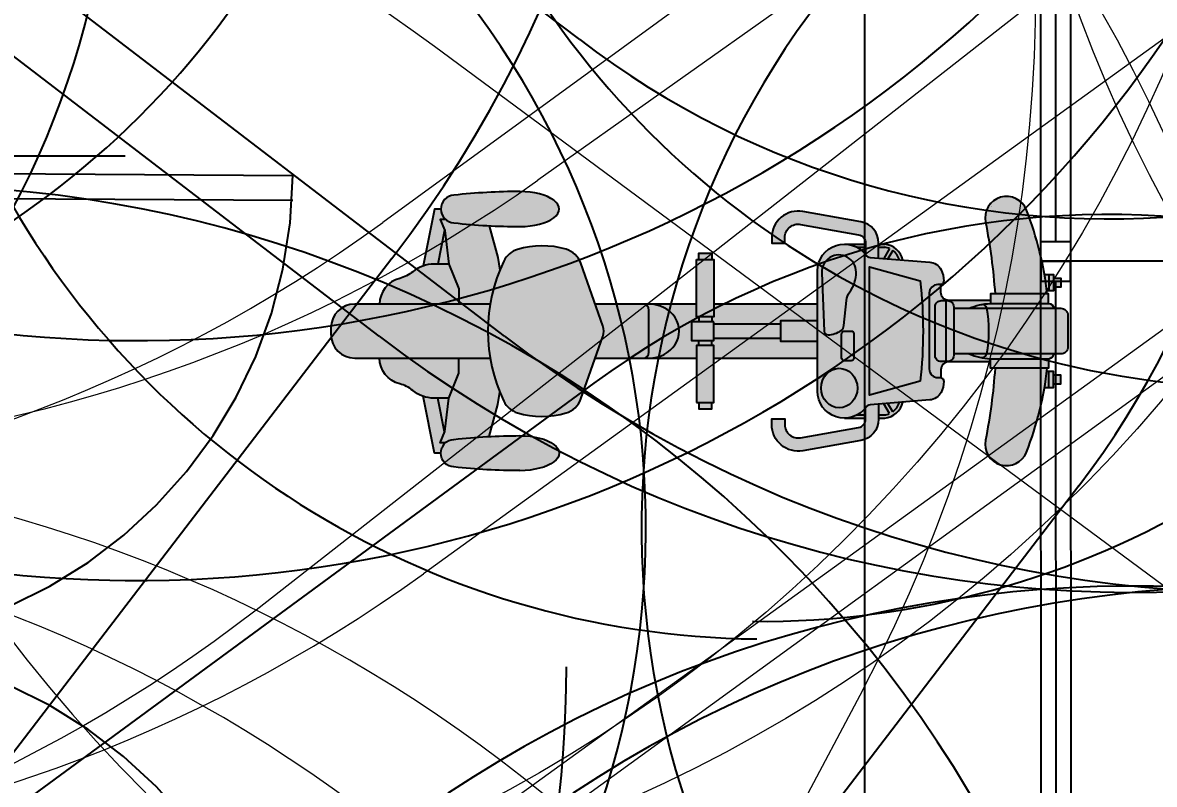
# Model space of a CAD drawing. Header units: metres. Extents: x -305 to 25519, y -357 to 67939.
# Drawn here: x 90.484 to 92.764, y 45.237 to 46.772 of the extents above; entities that cross this region are included whole.
import ezdxf

# ---------------------------------------------------------------- set-up
doc = ezdxf.new("R2010")
doc.units = ezdxf.units.M
doc.linetypes.add('CACHE', pattern=[9.525, 6.35, -3.175])
doc.linetypes.add('PROJECTION', pattern=[0.3, 0.12, -0.18])
for name, color, linetype in [('010_mur', 2, 'Continuous'), ('020_cloi', 5, 'Continuous'), ('030_menuiserie', 1, 'Continuous'), ('040_meubles', 124, 'Continuous'), ('050_sols', 66, 'Continuous'), ('070_trait-fin', 4, 'Continuous'), ('075_cotation', 10, 'Continuous'), ('078_textes-2', 160, 'Continuous'), ('097_traits-fins-005', 4, 'Continuous')]:
    doc.layers.add(name, color=color, linetype=linetype)
doc.layers.add('020_cloisons', color=5, linetype='Continuous', lineweight=5)
doc.styles.add('ARIAL', font='arial.ttf')
doc.styles.add('arial40', font='arial.ttf', dxfattribs={"height": 40})
doc.styles.get("Standard").update_dxf_attribs({"font": 'arial.ttf'})
doc.dimstyles.get("Standard").update_dxf_attribs({"dimtxt": 10, "dimasz": 8, "dimexe": 50, "dimexo": 20, "dimgap": 4, "dimtad": 1, "dimdec": 0, "dimrnd": 0.5, "dimzin": 9, "dimtxsty": 'Standard', "dimblk": 'ARCHTICK', "dimcen": 0, "dimse1": 1, "dimse2": 1, "dimclrd": 4, "dimclre": 4, "dimclrt": 4, "dimazin": 3, "dimtfac": 1, "dimtdec": 0, "dimtmove": 2, "dimatfit": 3, "dimldrblk": 'NONE', "dimlwd": -1})

# ---------------------------------------------------------------- blocks, each defined once
blk = doc.blocks.new('*U1201')
at = {"linetype": 'PROJECTION', "ltscale": 0.75}
blk.add_arc((0.035225, -0.072694), 0.648269, 271.69986, 0.045055, dxfattribs=at)
blk = doc.blocks.new('Murs porteurs selon geometre projet')
at = {"layer": '010_mur'}
h = blk.add_hatch(dxfattribs=at)
h.set_pattern_fill('ANSI31', color=4, scale=0.02, angle=0.2149)
h.set_pattern_definition([(45.21487, (-119.37397, -44.8247), (-0.045069355, 0.044732575), [])])
edge = h.paths.add_edge_path()
edge.add_line((-24.439, 7.9269), (-24.0443, 7.9262))
edge.add_line((-24.0443, 7.9262), (-24.0324, 8.873))
edge.add_line((-24.0324, 8.873), (-23.5232, 8.915))
edge.add_line((-23.5232, 8.915), (-23.5244, 8.869))
edge.add_line((-23.5244, 8.869), (-23.4988, 8.845))
edge.add_line((-23.4988, 8.845), (-23.4963, 8.6177))
edge.add_line((-23.4963, 8.6177), (-23.5213, 8.6015))
edge.add_line((-23.5213, 8.6015), (-23.5239, 7.2743))
edge.add_arc((-23.4901, 7.2896), 0.0371, -155.62, -103.1633)
edge.add_arc((-23.5068, 7.218), 0.0364, -0.6892, 76.8367, ccw=False)
edge.add_line((-23.4704, 7.2175), (-23.4681, 7.0736))
edge.add_line((-23.4681, 7.0736), (-23.4084, 7.0672))
edge.add_line((-23.4084, 7.0672), (-23.4105, 6.9416))
edge.add_line((-23.4105, 6.9416), (-23.4703, 6.9329))
edge.add_line((-23.4703, 6.9329), (-23.476, 6.7505))
edge.add_line((-23.476, 6.7505), (-24.072, 6.7524))
edge.add_line((-24.072, 6.7524), (-24.0762, 5.9444))
edge.add_line((-24.0762, 5.9444), (-24.3167, 5.9322))
edge.add_line((-24.3167, 5.9322), (-24.3373, 6.2047))
edge.add_line((-24.3373, 6.2047), (-24.3339, 7.3184))
edge.add_arc((-24.4509, 7.3473), 0.1205, -13.8731, 83.5219)
edge.add_line((-24.4373, 7.4671), (-24.439, 7.9269))
h.paths.add_polyline_path([(-30.0345, 5.095), (-30.0494, 8.6305), (-30.0939, 8.6301), (-30.095, 8.7717), (-30.0941, 9.1117), (-29.5679, 9.1126), (-29.5817, 7.9367), (-25.4355, 7.9288), (-25.4335, 7.3956), (-28.6742, 7.3968), (-29.5608, 7.3972), (-29.5617, 4.2511), (-30.0624, 4.2476), (-30.0651, 4.9574), (-30.0656, 5.095)])
at = {"layer": '070_trait-fin', "linetype": 'CACHE'}
for points in [[(-24.082, 4.9418), (-23.2064, 4.9401)], [(-24.0818, 4.8918), (-23.2062, 4.8901)]]:
    blk.add_lwpolyline(points, dxfattribs=at)
for centre, start, end in [((-24.1605, 4.9421), -88.6224, -0.1188), ((-24.1534, 3.0341), 0.5485, 89.0522)]:
    blk.add_arc(centre, 0.9542, start, end, dxfattribs=at)
at = {"layer": '030_menuiserie', "xscale": 138.550195075006, "yscale": 138.550195075006, "zscale": 138.550195075006, "rotation": 189.9168593396885}
blk.add_blockref('*U1201', (-33.6846, -0.7363), dxfattribs=at)
blk = doc.blocks.new('*U314')
at = {"layer": '020_cloisons', "color": 4, "linetype": 'Continuous'}
for centre, radius, start, end in [((-3.023, -2.9924), 3.0078, 269.4183, 36.2881), ((2.9712, -3.0258), 2.9742, 142.7235, 269.8189)]:
    blk.add_arc(centre, radius, start, end, dxfattribs=at)
blk = doc.blocks.new('*U315')
at = {"layer": '020_cloi', "color": 0, "linetype": 'ByBlock', "lineweight": -2, "transparency": 16777216}
for p in [(36, 0), (42, 0)]:
    blk.add_blockref('*U314', p, dxfattribs=at)
blk = doc.blocks.new('*U323')
at = {"layer": '020_cloisons', "color": 4, "linetype": 'Continuous'}
blk.add_arc((2.9712, -3.0258), 2.9742, 142.7235, 269.8189, dxfattribs=at)
blk = doc.blocks.new('*U322')
at = {"layer": '020_cloi', "color": 0, "linetype": 'ByBlock', "lineweight": -2, "transparency": 16777216}
blk.add_blockref('*U323', (30, 0), dxfattribs=at)
blk = doc.blocks.new('*U331')
at = {"layer": '020_cloisons', "color": 4, "linetype": 'Continuous'}
blk.add_line((-2.3787, 1.2122), (-0.5986, -1.2122), dxfattribs=at)
blk.add_arc((-3.023, -2.9924), 3.0078, 269.4183, 36.2881, dxfattribs=at)
blk = doc.blocks.new('*U330')
at = {"layer": '020_cloi', "color": 0, "linetype": 'ByBlock', "lineweight": -2, "transparency": 16777216}
blk.add_blockref('*U331', (30, 0), dxfattribs=at)
blk = doc.blocks.new('*U332')
at = {"layer": '020_cloisons', "color": 4, "linetype": 'Continuous'}
blk.add_line((2.4335, 1.1634), (0.6045, -1.2244), dxfattribs=at)
blk.add_arc((2.9712, -3.0258), 2.9742, 142.7235, 269.8189, dxfattribs=at)
blk = doc.blocks.new('*U333')
at = {"layer": '020_cloi', "color": 0, "linetype": 'ByBlock', "lineweight": -2, "transparency": 16777216}
blk.add_blockref('*U332', (24, 0), dxfattribs=at)
blk = doc.blocks.new('*U338')
at = {"layer": '020_cloisons', "color": 4, "linetype": 'Continuous'}
blk.add_arc((0.0457, 2.9924), 3.0078, 322.5484, 216.2881, dxfattribs=at)
blk = doc.blocks.new('*U339')
at = {"layer": '020_cloi', "color": 0, "linetype": 'ByBlock', "lineweight": -2, "transparency": 16777216}
blk.add_blockref('*U338', (30, 0), dxfattribs=at)
blk = doc.blocks.new('*U340')
at = {"layer": '020_cloisons', "color": 4, "linetype": 'Continuous'}
blk.add_arc((0.0457, 2.9924), 3.0078, 322.5484, 216.2881, dxfattribs=at)
blk = doc.blocks.new('*U341')
at = {"layer": '020_cloi', "color": 0, "linetype": 'ByBlock', "lineweight": -2, "transparency": 16777216}
blk.add_blockref('*U340', (24, 0), dxfattribs=at)
blk = doc.blocks.new('*U355')
at = {"layer": '020_cloisons', "color": 4, "linetype": 'Continuous'}
blk.add_arc((0.0457, 2.9924), 3.0078, 322.5484, 216.2881, dxfattribs=at)
blk = doc.blocks.new('*U356')
at = {"layer": '020_cloi', "color": 0, "linetype": 'ByBlock', "lineweight": -2, "transparency": 16777216}
blk.add_blockref('*U355', (42, 0), dxfattribs=at)
blk = doc.blocks.new('*U357')
at = {"layer": '020_cloisons', "color": 4, "linetype": 'Continuous'}
blk.add_arc((0.0457, 2.9924), 3.0078, 322.5484, 216.2881, dxfattribs=at)
blk = doc.blocks.new('*U358')
at = {"layer": '020_cloi', "color": 0, "linetype": 'ByBlock', "lineweight": -2, "transparency": 16777216}
blk.add_blockref('*U357', (36, 0), dxfattribs=at)
blk = doc.blocks.new('*U392')
at = {"layer": '097_traits-fins-005', "linetype": 'Continuous'}
blk.add_arc((2.476, -2.5215), 2.4785, 142.7235, 269.8189, dxfattribs=at)
blk = doc.blocks.new('*U393')
at = {"layer": '020_cloi', "color": 0, "linetype": 'ByBlock', "lineweight": -2, "transparency": 16777216}
blk.add_blockref('*U392', (25, 0), dxfattribs=at)
blk = doc.blocks.new('A$C1AA20D8C')
at = {"layer": '050_sols', "true_color": 0xfefefe, "transparency": 33554687}
h = blk.add_hatch(color=7, dxfattribs=at)
h.dxf.hatch_style = 1
h.paths.add_polyline_path([(11.891, 0.83), (11.943, 0.855), (12.005, 0.896), (12.059, 0.945), (12.109, 1.009), (12.142, 1.067), (12.161, 1.11), (12.176, 1.161), (12.185, 1.21), (12.19, 1.261), (12.19, 1.368), (12.19, 1.403), (12.185, 1.469), (12.177, 1.513), (12.158, 1.575), (12.13, 1.634), (12.1, 1.682), (12.066, 1.724), (12.049, 1.746), (12.015, 1.772), (11.986, 1.795), (11.945, 1.82), (11.909, 1.839), (11.868, 1.855), (11.83, 1.867), (11.793, 1.875), (11.726, 1.882), (11.208, 1.883), (11.201, 1.965), (11.191, 2.014), (11.164, 2.092), (11.136, 2.149), (11.094, 2.211), (11.057, 2.254), (11.029, 2.281), (10.987, 2.315), (10.921, 2.356), (10.866, 2.382), (10.803, 2.402), (10.748, 2.418), (10.712, 2.432), (10.651, 2.461), (10.603, 2.489), (10.54, 2.535), (10.52, 2.551), (10.464, 2.59), (10.38, 2.634), (10.333, 2.652), (10.102, 3.799), (9.974, 3.799), (9.973, 3.816), (9.969, 3.853), (9.962, 3.879), (9.95, 3.912), (9.931, 3.947), (9.914, 3.971), (9.885, 4.003), (9.857, 4.025), (9.81, 4.053), (9.779, 4.065), (9.73, 4.075), (9.636, 4.085), (9.235, 4.121), (8.872, 4.141), (8.501, 4.151), (8.326, 4.15), (8.211, 4.143), (8.094, 4.127), (8.032, 4.115), (7.958, 4.097), (7.871, 4.068), (7.803, 4.039), (7.727, 3.997), (7.682, 3.963), (7.635, 3.915), (7.609, 3.873), (7.593, 3.825), (7.592, 3.788), (7.598, 3.754), (7.61, 3.722), (7.639, 3.678), (7.685, 3.632), (7.76, 3.581), (7.817, 3.552), (7.89, 3.522), (7.964, 3.499), (8.042, 3.48), (8.139, 3.463), (8.255, 3.45), (8.329, 3.447), (8.704, 3.45), (9, 3.462), (8.825, 2.819), (8.786, 2.569), (8.705, 2.749), (8.637, 2.85), (8.517, 2.948), (8.249, 3.044), (8.076, 3.052), (7.94, 3.058), (7.683, 3.039), (7.451, 2.988), (7.268, 2.883), (7.153, 2.706), (6.862, 1.883), (4.82, 1.883), (4.82, 2.779), (4.775, 2.779), (4.775, 2.908), (4.517, 2.908), (4.517, 2.779), (4.471, 2.779), (4.471, 1.883), (2.386, 1.883), (2.386, 2.458), (2.384, 2.594), (2.362, 2.711), (2.286, 2.864), (2.204, 2.956), (2.124, 3.015), (2.061, 3.047), (1.986, 3.073), (1.902, 3.089), (1.844, 3.092), (1.42, 3.092), (1.42, 3.142), (1.434, 3.188), (1.457, 3.223), (1.478, 3.244), (1.51, 3.265), (1.541, 3.277), (2.706, 3.486), (2.762, 3.493), (2.829, 3.488), (2.862, 3.479), (2.947, 3.431), (2.989, 3.386), (3.022, 3.328), (3.04, 3.259), (3.043, 3.109), (3.307, 3.109), (3.307, 3.225), (3.285, 3.345), (3.259, 3.447), (3.216, 3.522), (3.162, 3.59), (3.116, 3.634), (3.055, 3.678), (2.98, 3.716), (2.914, 3.739), (2.836, 3.754), (2.769, 3.758), (2.707, 3.754), (2.208, 3.665), (1.692, 3.573), (1.578, 3.553), (1.484, 3.535), (1.429, 3.518), (1.378, 3.494), (1.327, 3.461), (1.286, 3.426), (1.246, 3.382), (1.203, 3.315), (1.18, 3.263), (1.161, 3.193), (1.154, 3.133), (1.154, 3.092), (1.03, 3.092), (1.012, 3.09), (0.946, 3.074), (0.869, 3.041), (0.798, 2.99), (0.74, 2.927), (0.703, 2.868), (0.668, 2.771), (0.233, 2.736), (0.161, 2.73), (0.096, 2.724), (0.04, 2.708), (-0.01, 2.68), (-0.054, 2.646), (-0.089, 2.601), (-0.123, 2.533), (-0.149, 2.447), (-0.158, 2.372), (-0.157, 2.338), (-0.153, 2.322), (-0.136, 2.297), (-0.118, 2.284), (-0.102, 2.277), (-0.102, 2.152), (-0.102, 2.107), (-0.114, 2.057), (-0.132, 2.025), (-0.156, 1.999), (-0.173, 1.985), (-0.217, 1.963), (-0.271, 1.957), (-1.098, 1.957), (-1.098, 2.087), (-1.191, 2.087), (-1.171, 2.336), (-1.149, 2.565), (-1.129, 2.73), (-1.11, 2.877), (-1.087, 3.043), (-1.07, 3.141), (-1.044, 3.296), (-1.024, 3.404), (-1.002, 3.523), (-0.991, 3.629), (-0.998, 3.697), (-1.011, 3.751), (-1.037, 3.815), (-1.066, 3.863), (-1.103, 3.91), (-1.14, 3.945), (-1.198, 3.989), (-1.23, 4.007), (-1.29, 4.031), (-1.339, 4.044), (-1.385, 4.051), (-1.42, 4.052), (-1.472, 4.049), (-1.507, 4.044), (-1.561, 4.03), (-1.604, 4.013), (-1.635, 3.997), (-1.686, 3.964), (-1.716, 3.939), (-1.749, 3.904), (-1.778, 3.867), (-1.805, 3.822), (-1.826, 3.777), (-1.891, 3.605), (-1.955, 3.418), (-2.016, 3.22), (-2.066, 3.039), (-2.112, 2.861), (-2.14, 2.725), (-2.166, 2.601), (-2.188, 2.476), (-2.368, 2.476), (-2.368, 2.403), (-2.518, 2.403), (-2.518, 2.224), (-2.368, 2.224), (-2.368, 2.151), (-2.236, 2.151), (-2.243, 2.087), (-2.268, 2.087), (-2.268, 1.894), (-2.277, 1.894), (-2.301, 1.888), (-2.325, 1.876), (-2.345, 1.861), (-2.363, 1.84), (-2.374, 1.82), (-2.382, 1.799), (-2.424, 1.799), (-2.517, 1.799), (-2.543, 1.795), (-2.563, 1.791), (-2.586, 1.781), (-2.603, 1.77), (-2.62, 1.755), (-2.635, 1.736), (-2.645, 1.72), (-2.65, 1.707), (-2.657, 1.686), (-2.66, 1.656), (-2.66, 1.404), (-2.66, 1.011), (-2.656, 0.986), (-2.643, 0.953), (-2.625, 0.928), (-2.606, 0.909), (-2.578, 0.892), (-2.548, 0.881), (-2.517, 0.878), (-2.382, 0.878), (-2.373, 0.855), (-2.365, 0.839), (-2.345, 0.816), (-2.333, 0.806), (-2.305, 0.791), (-2.283, 0.784), (-2.268, 0.782), (-2.268, 0.59), (-2.243, 0.59), (-2.236, 0.526), (-2.368, 0.526), (-2.368, 0.453), (-2.518, 0.453), (-2.518, 0.274), (-2.368, 0.274), (-2.368, 0.2), (-2.188, 0.2), (-2.149, -0.004), (-2.054, -0.432), (-1.887, -0.94), (-1.847, -1.046), (-1.818, -1.121), (-1.798, -1.16), (-1.754, -1.222), (-1.71, -1.267), (-1.641, -1.317), (-1.571, -1.35), (-1.519, -1.365), (-1.476, -1.372), (-1.431, -1.376), (-1.398, -1.375), (-1.352, -1.37), (-1.292, -1.355), (-1.242, -1.336), (-1.189, -1.307), (-1.139, -1.269), (-1.094, -1.224), (-1.075, -1.2), (-1.052, -1.165), (-1.026, -1.113), (-1.009, -1.068), (-0.998, -1.02), (-0.992, -0.976), (-0.991, -0.947), (-0.992, -0.914), (-0.998, -0.868), (-1.021, -0.748), (-1.082, -0.388), (-1.118, -0.138), (-1.134, -0.014), (-1.157, 0.196), (-1.179, 0.43), (-1.191, 0.59), (-1.098, 0.59), (-1.098, 0.719), (-0.251, 0.719), (-0.215, 0.713), (-0.176, 0.695), (-0.146, 0.67), (-0.126, 0.643), (-0.111, 0.612), (-0.103, 0.582), (-0.102, 0.557), (-0.102, 0.399), (-0.113, 0.395), (-0.128, 0.387), (-0.139, 0.377), (-0.149, 0.363), (-0.155, 0.347), (-0.158, 0.329), (-0.156, 0.279), (-0.15, 0.233), (-0.135, 0.176), (-0.105, 0.103), (-0.084, 0.068), (-0.044, 0.022), (0.002, -0.011), (0.036, -0.029), (0.072, -0.042), (0.125, -0.051), (0.668, -0.095), (0.673, -0.114), (0.686, -0.154), (0.72, -0.222), (0.75, -0.264), (0.798, -0.313), (0.864, -0.361), (0.935, -0.394), (0.984, -0.408), (1.03, -0.416), (1.154, -0.416), (1.157, -0.489), (1.177, -0.577), (1.218, -0.665), (1.275, -0.738), (1.327, -0.785), (1.412, -0.834), (1.486, -0.859), (1.602, -0.88), (2.513, -1.043), (2.639, -1.066), (2.708, -1.077), (2.765, -1.081), (2.82, -1.079), (2.879, -1.071), (2.937, -1.056), (3.001, -1.031), (3.055, -1.001), (3.109, -0.963), (3.151, -0.925), (3.189, -0.882), (3.224, -0.835), (3.249, -0.789), (3.271, -0.741), (3.29, -0.681), (3.3, -0.633), (3.306, -0.57), (3.307, -0.432), (3.043, -0.432), (3.043, -0.526), (3.042, -0.57), (3.036, -0.608), (3.021, -0.655), (3.004, -0.687), (2.984, -0.716), (2.959, -0.744), (2.931, -0.766), (2.904, -0.783), (2.87, -0.8), (2.836, -0.812), (2.812, -0.814), (2.786, -0.817), (2.756, -0.819), (2.727, -0.813), (2.291, -0.738), (1.666, -0.623), (1.566, -0.605), (1.53, -0.597), (1.511, -0.589), (1.485, -0.572), (1.469, -0.559), (1.452, -0.54), (1.433, -0.508), (1.424, -0.482), (1.419, -0.459), (1.418, -0.416), (1.81, -0.416), (1.868, -0.415), (1.939, -0.407), (2.012, -0.389), (2.072, -0.365), (2.14, -0.328), (2.191, -0.29), (2.225, -0.26), (2.271, -0.208), (2.294, -0.175), (2.327, -0.12), (2.349, -0.069), (2.367, -0.016), (2.379, 0.023), (2.383, 0.08), (2.386, 0.126), (2.386, 0.794), (4.471, 0.794), (4.471, -0.102), (4.517, -0.102), (4.517, -0.231), (4.775, -0.231), (4.775, -0.102), (4.82, -0.102), (4.82, 0.794), (6.862, 0.794), (7.092, 0.144), (7.145, -0.006), (7.172, -0.075), (7.21, -0.139), (7.248, -0.186), (7.3, -0.234), (7.341, -0.262), (7.387, -0.287), (7.451, -0.311), (7.545, -0.336), (7.661, -0.359), (7.737, -0.369), (7.824, -0.381), (7.915, -0.381), (8, -0.38), (8.054, -0.377), (8.111, -0.372), (8.193, -0.361), (8.252, -0.352), (8.307, -0.34), (8.36, -0.328), (8.42, -0.311), (8.475, -0.292), (8.516, -0.272), (8.549, -0.252), (8.575, -0.234), (8.603, -0.21), (8.624, -0.19), (8.653, -0.157), (8.67, -0.133), (8.688, -0.106), (8.705, -0.073), (8.786, 0.108), (8.825, -0.142), (9, -0.785), (8.87, -0.779), (8.692, -0.773), (8.513, -0.77), (8.331, -0.77), (8.218, -0.777), (8.118, -0.79), (7.978, -0.819), (7.911, -0.839), (7.826, -0.871), (7.749, -0.911), (7.689, -0.952), (7.622, -1.024), (7.599, -1.074), (7.591, -1.122), (7.596, -1.159), (7.615, -1.208), (7.664, -1.269), (7.729, -1.321), (7.808, -1.365), (7.879, -1.394), (7.98, -1.426), (8.155, -1.46), (8.331, -1.474), (8.583, -1.473), (9.138, -1.446), (9.71, -1.401), (9.749, -1.396), (9.782, -1.387), (9.824, -1.369), (9.861, -1.346), (9.886, -1.325), (9.912, -1.298), (9.924, -1.281), (9.941, -1.254), (9.954, -1.225), (9.963, -1.199), (9.969, -1.173), (9.974, -1.122), (10.102, -1.122), (10.333, 0.024), (10.384, 0.045), (10.442, 0.074), (10.494, 0.106), (10.55, 0.149), (10.615, 0.195), (10.664, 0.223), (10.73, 0.252), (10.803, 0.275), (10.871, 0.297), (10.955, 0.34), (11.026, 0.393), (11.078, 0.446), (11.12, 0.502), (11.173, 0.606), (11.208, 0.794), (11.691, 0.794), (11.744, 0.795), (11.809, 0.805)])
for p, q in [((0.87, 2.964), (0.97, 2.796)), ((0.932, 3.001), (1.05, 2.802)), ((1.154, 3.092), (1.03, 3.092)), ((1.154, 3.027), (1.03, 3.027)), ((1.844, 3.092), (1.418, 3.092)), ((1.587, 3.027), (1.418, 3.027)), ((-0.202, 0.723), (-0.202, 1.954)), ((4.471, 1.883), (2.386, 1.883)), ((6.862, 1.883), (4.82, 1.883)), ((11.708, 1.883), (8.982, 1.883)), ((4.517, 1.628), (4.517, 1.527)), ((4.775, 1.628), (4.775, 1.527)), ((5.781, 1.765), (5.781, 0.915)), ((4.471, 1.484), (3.131, 1.484)), ((12.19, 1.278), (12.19, 1.403)), ((4.471, 1.193), (3.131, 1.193)), ((4.517, 1.049), (4.517, 1.15)), ((4.775, 1.049), (4.775, 1.15)), ((2.386, 0.794), (4.471, 0.794)), ((4.82, 0.794), (6.862, 0.794)), ((8.982, 0.794), (11.708, 0.794)), ((0.87, -0.288), (0.97, -0.119)), ((0.932, -0.324), (1.05, -0.125)), ((1.154, -0.351), (1.03, -0.351)), ((1.154, -0.416), (1.03, -0.416)), ((1.587, -0.351), (1.418, -0.351)), ((1.844, -0.416), (1.418, -0.416))]:
    blk.add_line(p, q)
for points in [[(8.381, 4.151, -0.027759), (9.71, 4.077, -0.398009), (9.974, 3.799, -0.398009), (9.71, 3.52, -0.027759), (8.381, 3.446)], [(-1.191, 2.087, -0.032457), (-0.999, 3.535, 0.915879), (-1.826, 3.777, 0.065102), (-2.243, 2.087)], [(1.154, 2.81), (1.154, 3.115, -0.363337), (1.51, 3.541), (2.681, 3.75, -0.466989), (3.307, 3.225), (3.307, 3.109), (3.043, 3.109), (3.043, 3.225, 0.466989), (2.727, 3.489), (1.556, 3.28, 0.363337), (1.418, 3.115), (1.418, 2.884)], [(9.816, 2.69), (10.11, 2.69, -0.174278), (10.54, 2.535, 0.110391), (10.803, 2.402, -0.341689), (11.208, 1.883, -0.341689)], [(-1.098, 1.957), (-0.264, 1.957, 0.414214), (-0.102, 2.12), (-0.102, 2.277)], [(-0.67, 1.799, 0.089812), (-1.098, 1.895), (-2.268, 1.895, 0.319458), (-2.382, 1.799)], [(-0.36, 0.878), (-2.517, 0.878, -0.414214), (-2.66, 1.021), (-2.66, 1.656, -0.414214), (-2.517, 1.799), (-0.36, 1.799)], [(-0.67, 0.878, -0.089812), (-1.098, 0.782), (-2.268, 0.782, -0.319458), (-2.382, 0.878)], [(-1.098, 0.719), (-0.264, 0.719, -0.414214), (-0.102, 0.557), (-0.102, 0.399)], [(9.816, -0.013), (10.11, -0.013, 0.174278), (10.54, 0.141, -0.110391), (10.803, 0.275, 0.341689), (11.208, 0.794, 0.341689)], [(-2.243, 0.59, 0.065102), (-1.826, -1.1, 0.915879), (-0.999, -0.859, -0.032457), (-1.191, 0.59)], [(1.154, -0.134), (1.154, -0.438, 0.363337), (1.51, -0.864), (2.681, -1.073, 0.466989), (3.307, -0.549), (3.307, -0.432), (3.043, -0.432), (3.043, -0.549, -0.466989), (2.727, -0.813), (1.556, -0.604, -0.363337), (1.418, -0.438), (1.418, -0.208)], [(8.381, -1.475, 0.027759), (9.71, -1.401, 0.398009), (9.974, -1.122, 0.398009), (9.71, -0.843, 0.027759), (8.381, -0.769)]]:
    blk.add_lwpolyline(points, format="xyb")
for points in [[(9.974, 3.799), (10.102, 3.799), (10.333, 2.652)], [(9, 3.462), (8.825, 2.819), (8.786, 2.569)], [(9.879, 3.589), (9.985, 3.589), (9.897, 3.365), (9.816, 2.69), (9.611, 2.187), (9.611, 1.883)], [(9.9, 3.372), (10.037, 2.69)], [(4.775, 2.779), (4.775, 2.908), (4.517, 2.908), (4.517, 2.779)], [(-2.368, 2.403), (-2.518, 2.403), (-2.518, 2.224), (-2.368, 2.224)], [(-2.188, 2.476), (-2.368, 2.476), (-2.368, 2.151), (-2.236, 2.151)], [(-2.275, 2.476), (-2.275, 2.151)], [(-2.268, 1.895), (-2.268, 2.087), (-1.098, 2.087), (-1.098, 1.895)], [(-2.268, 0.782), (-2.268, 0.59), (-1.098, 0.59), (-1.098, 0.782)], [(9.879, -0.912), (9.985, -0.912), (9.897, -0.689), (9.816, -0.013), (9.611, 0.489), (9.611, 0.794)], [(-2.188, 0.2), (-2.368, 0.2), (-2.368, 0.526), (-2.236, 0.526)], [(-2.275, 0.2), (-2.275, 0.526)], [(-2.368, 0.274), (-2.518, 0.274), (-2.518, 0.453), (-2.368, 0.453)], [(9, -0.785), (8.825, -0.142), (8.786, 0.108)], [(9.974, -1.122), (10.102, -1.122), (10.333, 0.024)], [(4.775, -0.102), (4.775, -0.231), (4.517, -0.231), (4.517, -0.102)], [(9.9, -0.696), (10.037, -0.013)]]:
    blk.add_lwpolyline(points)
for points in [[(0.134, 1.338), (0.134, 2.102, 0.414214), (-0.039, 2.275), (-0.083, 2.275, -0.414214), (-0.158, 2.351, -0.118121), (-0.105, 2.573, -0.260664), (0.125, 2.727), (1.325, 2.824, 0.21828), (1.407, 2.87, -0.72566), (2.386, 2.551), (2.386, 1.338), (2.386, 0.126, -0.72566), (1.407, -0.193, 0.21828), (1.325, -0.148), (0.125, -0.051, -0.260664), (-0.105, 0.103, -0.118121), (-0.158, 0.326, -0.414214), (-0.083, 0.402), (-0.039, 0.402, 0.414214), (0.134, 0.574)], [(7.153, 2.706), (6.708, 1.447, 0.171461), (6.708, 1.23), (7.153, -0.029, 0.240849), (7.451, -0.311, 0.145285), (8.429, -0.308, 0.21059), (8.705, -0.073, 0.228481), (8.705, 2.749, 0.21059), (8.429, 2.985, 0.145285), (7.451, 2.988, 0.240849)], [(0.315, 2.349), (1.336, 2.633), (1.336, 0.043), (0.315, 0.327, -0.055459)], [(-0.108, 0.723), (-0.237, 0.723, -0.414214), (-0.36, 0.846), (-0.36, 1.831, -0.414214), (-0.237, 1.954), (-0.108, 1.954, -0.414214), (0.015, 1.831), (0.015, 0.846, -0.414214)], [(1.84, 1.338), (1.71, 1.338, -0.414214), (1.651, 1.398), (1.651, 1.878, -0.414214), (1.71, 1.937), (1.84, 1.937, -0.414214), (1.899, 1.878), (1.899, 1.398, -0.414214)], [(1.853, 1.224), (1.802, 0.721, -0.134621), (1.735, 0.55, 0.166544), (1.608, 0.149, 1.021213), (2.3, 0.163), (2.251, 1.337, 0.401971), (2.172, 1.413, 0.164298), (1.909, 1.324, 0.207213)]]:
    blk.add_lwpolyline(points, format="xyb", close=True)
for points in [[(4.82, 2.779), (4.471, 2.779), (4.471, 1.628), (4.82, 1.628)], [(2.386, 1.132), (3.131, 1.132), (3.131, 1.544), (2.386, 1.544)], [(4.471, 1.15), (4.926, 1.15), (4.926, 1.527), (4.471, 1.527)], [(4.82, -0.102), (4.471, -0.102), (4.471, 1.049), (4.82, 1.049)]]:
    blk.add_lwpolyline(points, close=True)
for centre, radius, start, end in [((1.074, 2.678), 0.417, 96.0308, 167.0582), ((1.074, 2.678), 0.352, 125.4079, 163.6711), ((1.074, 2.678), 0.352, 96.0308, 113.7092), ((-0.926, 1.768), 0.106, 77.225, 163.0031), ((5.9, 1.765), 0.119, 90, 180), ((11.708, 1.401), 0.482, 0, 90), ((1.474, 1.338), 2.542, 169.5626, -169.5626), ((11.708, 1.276), 0.482, -90, 0), ((5.9, 0.915), 0.119, 180, -90), ((-0.926, 0.909), 0.106, -163.0031, -77.225), ((1.074, -0.001), 0.417, -167.0582, -96.0308), ((1.074, -0.001), 0.352, -163.6711, -125.4079), ((1.074, -0.001), 0.352, -113.7092, -96.0308)]:
    blk.add_arc(centre, radius, start, end)
at = {"extrusion": (0, 0, -1)}
blk.add_ellipse((8.381, 3.799), major_axis=(0.789, 0), ratio=0.446783, start_param=1.570796, end_param=4.712389, dxfattribs=at)
blk.add_ellipse((1.947, 2.486), major_axis=(0, -0.398), ratio=0.917922)
for centre, major_axis, ratio in [((5.781, 1.338), (0.607, 0), 0.896589), ((8.381, -1.122), (0.789, 0), 0.446783)]:
    blk.add_ellipse(centre, major_axis=major_axis, ratio=ratio, start_param=1.570796, end_param=4.712389)
blk = doc.blocks.new('*U1079')
at = {"layer": '070_trait-fin', "linetype": 'Continuous'}
blk.add_arc((0.0267, 1.7633), 1.7545, 322.5484, 216.2881, dxfattribs=at)
blk = doc.blocks.new('*U1073')
at = {"layer": '020_cloi', "color": 0, "linetype": 'ByBlock', "lineweight": -2, "transparency": 16777216}
for p in [(0, 0), (3.5, 0)]:
    blk.add_blockref('*U1079', p, dxfattribs=at)
blk = doc.blocks.new('*U1080')
at = {"layer": '070_trait-fin', "linetype": 'Continuous'}
for p, q in [((-1.3876, 0.7249), (-0.3492, -0.6894)), ((1.4196, 0.6964), (0.3526, -0.6965))]:
    blk.add_line(p, q, dxfattribs=at)
blk.add_arc((0.0267, 1.7633), 1.7545, 322.5484, 216.2881, dxfattribs=at)
blk = doc.blocks.new('*U1081')
at = {"layer": '020_cloi', "color": 0, "linetype": 'ByBlock', "lineweight": -2, "transparency": 16777216}
for p in [(3.5, 0), (7, 0)]:
    blk.add_blockref('*U1080', p, dxfattribs=at)
blk = doc.blocks.new('*U1077')
at = {"layer": '097_traits-fins-005', "linetype": 'Continuous'}
blk.add_line((2.0279, 0.9695), (0.5038, -1.0204), dxfattribs=at)
blk.add_arc((0.0381, 2.4936), 2.5065, 322.5484, 216.2881, dxfattribs=at)
blk = doc.blocks.new('*U1078')
at = {"layer": '020_cloi', "color": 0, "linetype": 'ByBlock', "lineweight": -2, "transparency": 16777216}
for p in [(10, 0), (15, 0)]:
    blk.add_blockref('*U1077', p, dxfattribs=at)
blk = doc.blocks.new('*U1019')
at = {"layer": '097_traits-fins-005', "linetype": 'Continuous'}
blk.add_arc((0.0381, 2.4936), 2.5065, 322.5484, 216.2881, dxfattribs=at)
blk = doc.blocks.new('*U1020')
at = {"layer": '075_cotation', "color": 0, "linetype": 'ByBlock', "lineweight": -2, "transparency": 16777216}
blk.add_blockref('*U1019', (0, 0), dxfattribs=at)
blk = doc.blocks.new('*U1012')
at = {"layer": '020_cloisons', "color": 4, "linetype": 'Continuous'}
blk.add_line((2.4335, 1.1634), (0.6045, -1.2244), dxfattribs=at)
blk.add_arc((0.0457, 2.9924), 3.0078, 322.5484, 216.2881, dxfattribs=at)
blk = doc.blocks.new('*U1013')
at = {"layer": '020_cloi', "color": 0, "linetype": 'ByBlock', "lineweight": -2, "transparency": 16777216}
for p in [(6, 0), (12, 0)]:
    blk.add_blockref('*U1012', p, dxfattribs=at)
blk = doc.blocks.new('*U999')
at = {"layer": '020_cloisons', "color": 4, "linetype": 'Continuous'}
for centre, radius, start, end in [((-3.023, -2.9924), 3.0078, 269.4183, 36.2881), ((2.9712, -3.0258), 2.9742, 142.7235, 269.8189)]:
    blk.add_arc(centre, radius, start, end, dxfattribs=at)
blk = doc.blocks.new('*U1000')
at = {"layer": '020_cloi', "color": 0, "linetype": 'ByBlock', "lineweight": -2, "transparency": 16777216}
for p in [(6, 0), (12, 0)]:
    blk.add_blockref('*U999', p, dxfattribs=at)
blk = doc.blocks.new('*U1029')
at = {"layer": '020_cloisons', "color": 4, "linetype": 'Continuous'}
for centre, radius, start, end in [((-3.023, -2.9924), 3.0078, 269.4183, 36.2881), ((2.9712, -3.0258), 2.9742, 142.7235, 269.8189)]:
    blk.add_arc(centre, radius, start, end, dxfattribs=at)
blk = doc.blocks.new('*U1030')
at = {"layer": '020_cloi', "color": 0, "linetype": 'ByBlock', "lineweight": -2, "transparency": 16777216}
for p in [(12, 0), (18, 0)]:
    blk.add_blockref('*U1029', p, dxfattribs=at)
blk = doc.blocks.new('*U1037')
at = {"layer": '020_cloisons', "color": 4, "linetype": 'Continuous'}
blk.add_line((-2.3787, 1.2122), (-0.5986, -1.2122), dxfattribs=at)
for centre, radius, start, end in [((-3.023, -2.9924), 3.0078, 269.4183, 36.2881), ((2.9712, -3.0258), 2.9742, 142.7235, 269.8189)]:
    blk.add_arc(centre, radius, start, end, dxfattribs=at)
blk = doc.blocks.new('*U1038')
at = {"layer": '020_cloi', "color": 0, "linetype": 'ByBlock', "lineweight": -2, "transparency": 16777216}
blk.add_blockref('*U1037', (12, 0), dxfattribs=at)
blk = doc.blocks.new('*U1039')
at = {"layer": '020_cloisons', "color": 4, "linetype": 'Continuous'}
blk.add_line((-2.3787, 1.2122), (-0.5986, -1.2122), dxfattribs=at)
blk.add_arc((-3.023, -2.9924), 3.0078, 269.4183, 36.2881, dxfattribs=at)
blk = doc.blocks.new('*U1040')
at = {"layer": '020_cloi', "color": 0, "linetype": 'ByBlock', "lineweight": -2, "transparency": 16777216}
blk.add_blockref('*U1039', (12, 0), dxfattribs=at)
blk = doc.blocks.new('*U1001')
at = {"layer": '020_cloisons', "color": 4, "linetype": 'Continuous'}
for p, q in [((-2.3787, 1.2122), (-0.5986, -1.2122)), ((2.4335, 1.1634), (0.6045, -1.2244))]:
    blk.add_line(p, q, dxfattribs=at)
for centre, radius, start, end in [((-3.023, -2.9924), 3.0078, 269.4183, 36.2881), ((2.9712, -3.0258), 2.9742, 142.7235, 269.8189)]:
    blk.add_arc(centre, radius, start, end, dxfattribs=at)
blk = doc.blocks.new('*U1002')
at = {"layer": '020_cloi', "color": 0, "linetype": 'ByBlock', "lineweight": -2, "transparency": 16777216}
blk.add_blockref('*U1001', (6, 0), dxfattribs=at)
blk = doc.blocks.new('*U1003')
at = {"layer": '020_cloisons', "color": 4, "linetype": 'Continuous'}
blk.add_line((-2.3787, 1.2122), (-0.5986, -1.2122), dxfattribs=at)
blk.add_arc((-3.023, -2.9924), 3.0078, 269.4183, 36.2881, dxfattribs=at)
blk = doc.blocks.new('*U1004')
at = {"layer": '020_cloi', "color": 0, "linetype": 'ByBlock', "lineweight": -2, "transparency": 16777216}
blk.add_blockref('*U1003', (6, 0), dxfattribs=at)
blk = doc.blocks.new('*U1041')
at = {"layer": '020_cloisons', "color": 4, "linetype": 'Continuous'}
blk.add_line((-2.3787, 1.2122), (-0.5986, -1.2122), dxfattribs=at)
blk.add_arc((-3.023, -2.9924), 3.0078, 269.4183, 36.2881, dxfattribs=at)
blk = doc.blocks.new('*U1042')
at = {"layer": '020_cloi', "color": 0, "linetype": 'ByBlock', "lineweight": -2, "transparency": 16777216}
blk.add_blockref('*U1041', (0, 0), dxfattribs=at)
blk = doc.blocks.new('*U1043')
at = {"layer": '020_cloisons', "color": 4, "linetype": 'Continuous'}
blk.add_arc((0.0457, 2.9924), 3.0078, 322.5484, 216.2881, dxfattribs=at)
blk = doc.blocks.new('*U1044')
at = {"layer": '020_cloi', "color": 0, "linetype": 'ByBlock', "lineweight": -2, "transparency": 16777216}
blk.add_blockref('*U1043', (6, 0), dxfattribs=at)
blk = doc.blocks.new('*U1045')
at = {"layer": '070_trait-fin', "linetype": 'Continuous'}
for centre, start, end in [((-1.7634, -1.7278), 269.4183, 36.2881), ((1.7455, -1.7634), 142.5484, 269.4183)]:
    blk.add_arc(centre, 1.7545, start, end, dxfattribs=at)
blk = doc.blocks.new('*U1054')
at = {"layer": '020_cloi', "color": 0, "linetype": 'ByBlock', "lineweight": -2, "transparency": 16777216}
for p in [(7, 0), (10.5, 0)]:
    blk.add_blockref('*U1045', p, dxfattribs=at)
blk = doc.blocks.new('*U1085')
at = {"layer": '070_trait-fin', "linetype": 'Continuous'}
blk.add_line((1.4196, 0.6964), (0.3526, -0.6965), dxfattribs=at)
blk.add_arc((0.0267, 1.7633), 1.7545, 322.5484, 216.2881, dxfattribs=at)
blk = doc.blocks.new('*U1086')
at = {"layer": '020_cloi', "color": 0, "linetype": 'ByBlock', "lineweight": -2, "transparency": 16777216}
blk.add_blockref('*U1085', (7, 0), dxfattribs=at)
blk = doc.blocks.new('*U1071')
at = {"layer": '070_trait-fin', "linetype": 'Continuous'}
blk.add_arc((0.0267, 1.7633), 1.7545, 322.5484, 216.2881, dxfattribs=at)
blk = doc.blocks.new('*U1072')
at = {"layer": '020_cloi', "color": 0, "linetype": 'ByBlock', "lineweight": -2, "transparency": 16777216}
blk.add_blockref('*U1071', (0, 0), dxfattribs=at)
blk = doc.blocks.new('*U1059')
at = {"layer": '097_traits-fins-005', "linetype": 'Continuous'}
blk.add_line((2.0279, 0.9695), (0.5038, -1.0204), dxfattribs=at)
blk.add_arc((0.0381, 2.4936), 2.5065, 322.5484, 216.2881, dxfattribs=at)
blk = doc.blocks.new('*U1060')
at = {"layer": '020_cloi', "color": 0, "linetype": 'ByBlock', "lineweight": -2, "transparency": 16777216}
for p in [(10, 0), (15, 0)]:
    blk.add_blockref('*U1059', p, dxfattribs=at)
blk = doc.blocks.new('*U1035')
at = {"layer": '097_traits-fins-005', "linetype": 'Continuous'}
blk.add_arc((0.0381, 2.4936), 2.5065, 322.5484, 216.2881, dxfattribs=at)
blk = doc.blocks.new('*U1036')
at = {"layer": '020_cloi', "color": 0, "linetype": 'ByBlock', "lineweight": -2, "transparency": 16777216}
for p in [(5, 0), (10, 0)]:
    blk.add_blockref('*U1035', p, dxfattribs=at)
blk = doc.blocks.new('_ArchTick')
at = {"color": 0, "linetype": 'ByBlock', "const_width": 0.0015}
blk.add_lwpolyline([(-2.66501, -1.47969), (-2.65501, -1.46969)], dxfattribs=at)
blk = doc.blocks.new('*D1135')
at = {"layer": '075_cotation', "color": 4, "transparency": 16777216}
for p, q in [((92.1802, 50.8213), (92.1802, 47.721)), ((92.1802, 44.3196), (92.1802, 47.4199))]:
    blk.add_line(p, q, dxfattribs=at)
at = {"layer": 'Defpoints', "color": 0, "transparency": 16777216}
for p in [(91.5721, 50.8213), (92.1802, 50.8213), (92.4355, 44.3196)]:
    blk.add_point(p, dxfattribs=at)
at = {"layer": '075_cotation', "color": 4, "transparency": 16777216, "xscale": 0.08, "yscale": 0.08, "zscale": 8}
for p, rotation in [((92.1802, 50.8213), 90), ((92.1802, 44.3196), -90.00000000000001)]:
    blk.add_blockref('_ArchTick', p, dxfattribs=dict(at, rotation=rotation))
at = {"layer": '075_cotation', "color": 4, "transparency": 16777216, "insert": (92.1802, 47.5704), "char_height": 0.1, "attachment_point": 5, "rotation": 90, "style": 'ARIAL'}
blk.add_mtext('\\A1;650', dxfattribs=at)
blk = doc.blocks.new('_None')
blk = doc.blocks.new('*U1065')
at = {"layer": '097_traits-fins-005', "linetype": 'Continuous'}
blk.add_line((2.0279, 0.9695), (0.5038, -1.0204), dxfattribs=at)
blk.add_arc((0.0381, 2.4936), 2.5065, 322.5484, 216.2881, dxfattribs=at)
blk = doc.blocks.new('*U1066')
at = {"layer": '020_cloi', "color": 0, "linetype": 'ByBlock', "lineweight": -2, "transparency": 16777216}
blk.add_blockref('*U1065', (5, 0), dxfattribs=at)
blk = doc.blocks.new('*U1172')
at = {"layer": '097_traits-fins-005', "linetype": 'Continuous'}
for centre, radius, start, end in [((-2.5192, -2.4936), 2.5065, 269.4183, 36.2881), ((2.476, -2.5215), 2.4785, 142.7235, 269.8189)]:
    blk.add_arc(centre, radius, start, end, dxfattribs=at)
blk = doc.blocks.new('*U1173')
at = {"layer": '020_cloi', "color": 0, "linetype": 'ByBlock', "lineweight": -2, "transparency": 16777216}
for p in [(5, 0), (10, 0)]:
    blk.add_blockref('*U1172', p, dxfattribs=at)
blk = doc.blocks.new('*U1176')
at = {"layer": '097_traits-fins-005', "linetype": 'Continuous'}
for centre, radius, start, end in [((-2.5192, -2.4936), 2.5065, 269.4183, 36.2881), ((2.476, -2.5215), 2.4785, 142.7235, 269.8189)]:
    blk.add_arc(centre, radius, start, end, dxfattribs=at)
blk = doc.blocks.new('*U1177')
at = {"layer": '020_cloi', "color": 0, "linetype": 'ByBlock', "lineweight": -2, "transparency": 16777216}
for p in [(5, 0), (10, 0)]:
    blk.add_blockref('*U1176', p, dxfattribs=at)
blk = doc.blocks.new('*U1184')
at = {"layer": '070_trait-fin', "linetype": 'Continuous'}
for centre, start, end in [((-1.7634, -1.7278), 269.4183, 36.2881), ((1.7455, -1.7634), 142.5484, 269.4183)]:
    blk.add_arc(centre, 1.7545, start, end, dxfattribs=at)
blk = doc.blocks.new('*U1185')
at = {"layer": '020_cloi', "color": 0, "linetype": 'ByBlock', "lineweight": -2, "transparency": 16777216}
blk.add_blockref('*U1184', (7, 0), dxfattribs=at)
blk = doc.blocks.new('*U1189')
at = {"layer": '070_trait-fin', "linetype": 'Continuous'}
blk.add_arc((0.0267, 1.7633), 1.7545, 322.5484, 216.2881, dxfattribs=at)
blk = doc.blocks.new('*U1190')
at = {"layer": '020_cloi', "color": 0, "linetype": 'ByBlock', "lineweight": -2, "transparency": 16777216}
for p in [(3.5, 0), (7, 0)]:
    blk.add_blockref('*U1189', p, dxfattribs=at)

msp = doc.modelspace()

# ---------------------------------------------------------------- linework, layer by layer
at = {"layer": '030_menuiserie'}
for points in [[(92.535, 46.2911), (92.535, 47.55), (92.595, 47.55), (92.595, 46.2911), (92.535, 46.2911)], [(92.565, 47.51), (92.565, 46.3311)], [(92.535, 46.2911), (92.535, 46.3311), (92.595, 46.3311), (92.595, 46.2911), (92.535, 46.2911)], [(92.595, 46.2911), (92.535, 46.2911), (92.535, 46.2511), (92.595, 46.2511), (92.595, 46.2911)], [(92.565, 46.2511), (92.5656, 45.1249)]]:
    msp.add_lwpolyline(points, dxfattribs=at)
at = {"layer": '030_menuiserie', "linetype": 'CACHE'}
msp.add_lwpolyline([(92.595, 46.9205, -0.414214), (93.2244, 46.2911), (92.595, 46.2911)], format="xyb", dxfattribs=at)
at = {"layer": '030_menuiserie'}
msp.add_lwpolyline([(92.5356, 45.1249), (92.535, 46.2911), (92.595, 46.2911), (92.5956, 45.1249)], close=True, dxfattribs=at)
at = {"layer": '078_textes-2'}
msp.add_lwpolyline([(89.1931, 46.504), (90.6904, 46.504)], dxfattribs=at)

# ---------------------------------------------------------------- block references
at = {"rotation": 359.7851270248765}
msp.add_blockref('Murs porteurs selon geometre projet', (114.2157, 41.4373), dxfattribs=at)
at = {"layer": '020_cloi', "xscale": -1}
for name, p, rotation in [('*U315', (92.3689, 6.5931), 269.7087075078005), ('*U358', (87.4074, 9.2263), 270.5618902855112), ('*U330', (92.4087, 17.3184), 269.7714345160674), ('*U339', (87.4717, 17.9124), 269.9604440092572), ('*U341', (87.4743, 21.0325), 269.8341328320814), ('*U333', (92.4322, 20.9976), 270.5908388674449), ('*U356', (87.4411, 5.7925), 270.5618902855112), ('*U322', (93.0725, 13.9233), 270.0001834470544)]:
    msp.add_blockref(name, p, dxfattribs=dict(at, rotation=rotation))
at = {"layer": '020_cloi'}
for name, p, rotation in [('Murs porteurs selon geometre projet', (179.8594, 41.4373), 359.7851270248765), ('*U1044', (87.3413, 43.4625), 8.884275436998289), ('*U1013', (84.0552, 42.873), 9.60756967298106), ('*U1030', (92.5493, 61.2239), 269.7830316070366), ('*U1038', (92.4646, 57.7662), 269.7830316070366), ('*U1078', (90.2327, 58.1683), 270), ('*U1060', (90.4848, 58.1684), 270), ('*U1040', (92.4952, 56.3182), 269.6795832499532), ('*U1036', (85.5675, 53.7171), 270), ('*U1002', (92.8217, 51.8355), 269.0659293021556), ('*U1000', (83.1283, 48.2129), 358.1176612188051), ('*U1004', (92.5163, 50.4498), 269.5870430589669), ('*U1081', (90.9096, 51.6577), 270), ('*U1073', (87.15, 47.2454), 270), ('*U1042', (92.4993, 45.0541), 269.5870430589669), ('*U1072', (87.1493, 44.0678), 270), ('*U393', (86.5796, 18.0057), 90)]:
    msp.add_blockref(name, p, dxfattribs=dict(at, rotation=rotation))
for name, p in [('*U1173', (83.2352, 51.1313)), ('*U1177', (83.2349, 50.6478)), ('*U1185', (84.2436, 49.5533)), ('*U1054', (83.2351, 49.0477)), ('*U1066', (84.1998, 45.3271)), ('*U1086', (84.192, 45.142)), ('*U1190', (86.4584, 43.9903))]:
    msp.add_blockref(name, p, dxfattribs=at)
at = {"layer": '040_meubles', "xscale": 0.1, "yscale": 0.1, "zscale": 0.1, "rotation": 180}
msp.add_blockref('A$C1AA20D8C', (92.3237, 46.2843), dxfattribs=at)
at = {"layer": '075_cotation', "rotation": 270}
msp.add_blockref('*U1020', (87.7434, 43.9761), dxfattribs=at)

# ---------------------------------------------------------------- texts
at = {"layer": '078_textes-2', "insert": (92.4354, 46.4015), "char_height": 0.0008, "attachment_point": 1, "rotation": 90, "style": 'arial40'}
msp.add_mtext_dynamic_manual_height_columns('nouvelles menuiseries', width=3.401157, gutter_width=2, heights=[0], dxfattribs=at)

# ---------------------------------------------------------------- dimensions: what is measured, and where the dimension line sits
at = {"layer": '075_cotation', "color": 6}
dim = msp.add_linear_dim(base=(92.1802, 50.8213), p1=(92.4355, 44.3196), p2=(91.5721, 50.8213), angle=90, dimstyle='standard', override={"dimtxsty": 'ARIAL'}, dxfattribs=at)
dim.commit()
dim.dimension.update_dxf_attribs({"geometry": '*D1135', "text_midpoint": (92.1802, 47.5704)})

doc.saveas('drawing.dxf')
